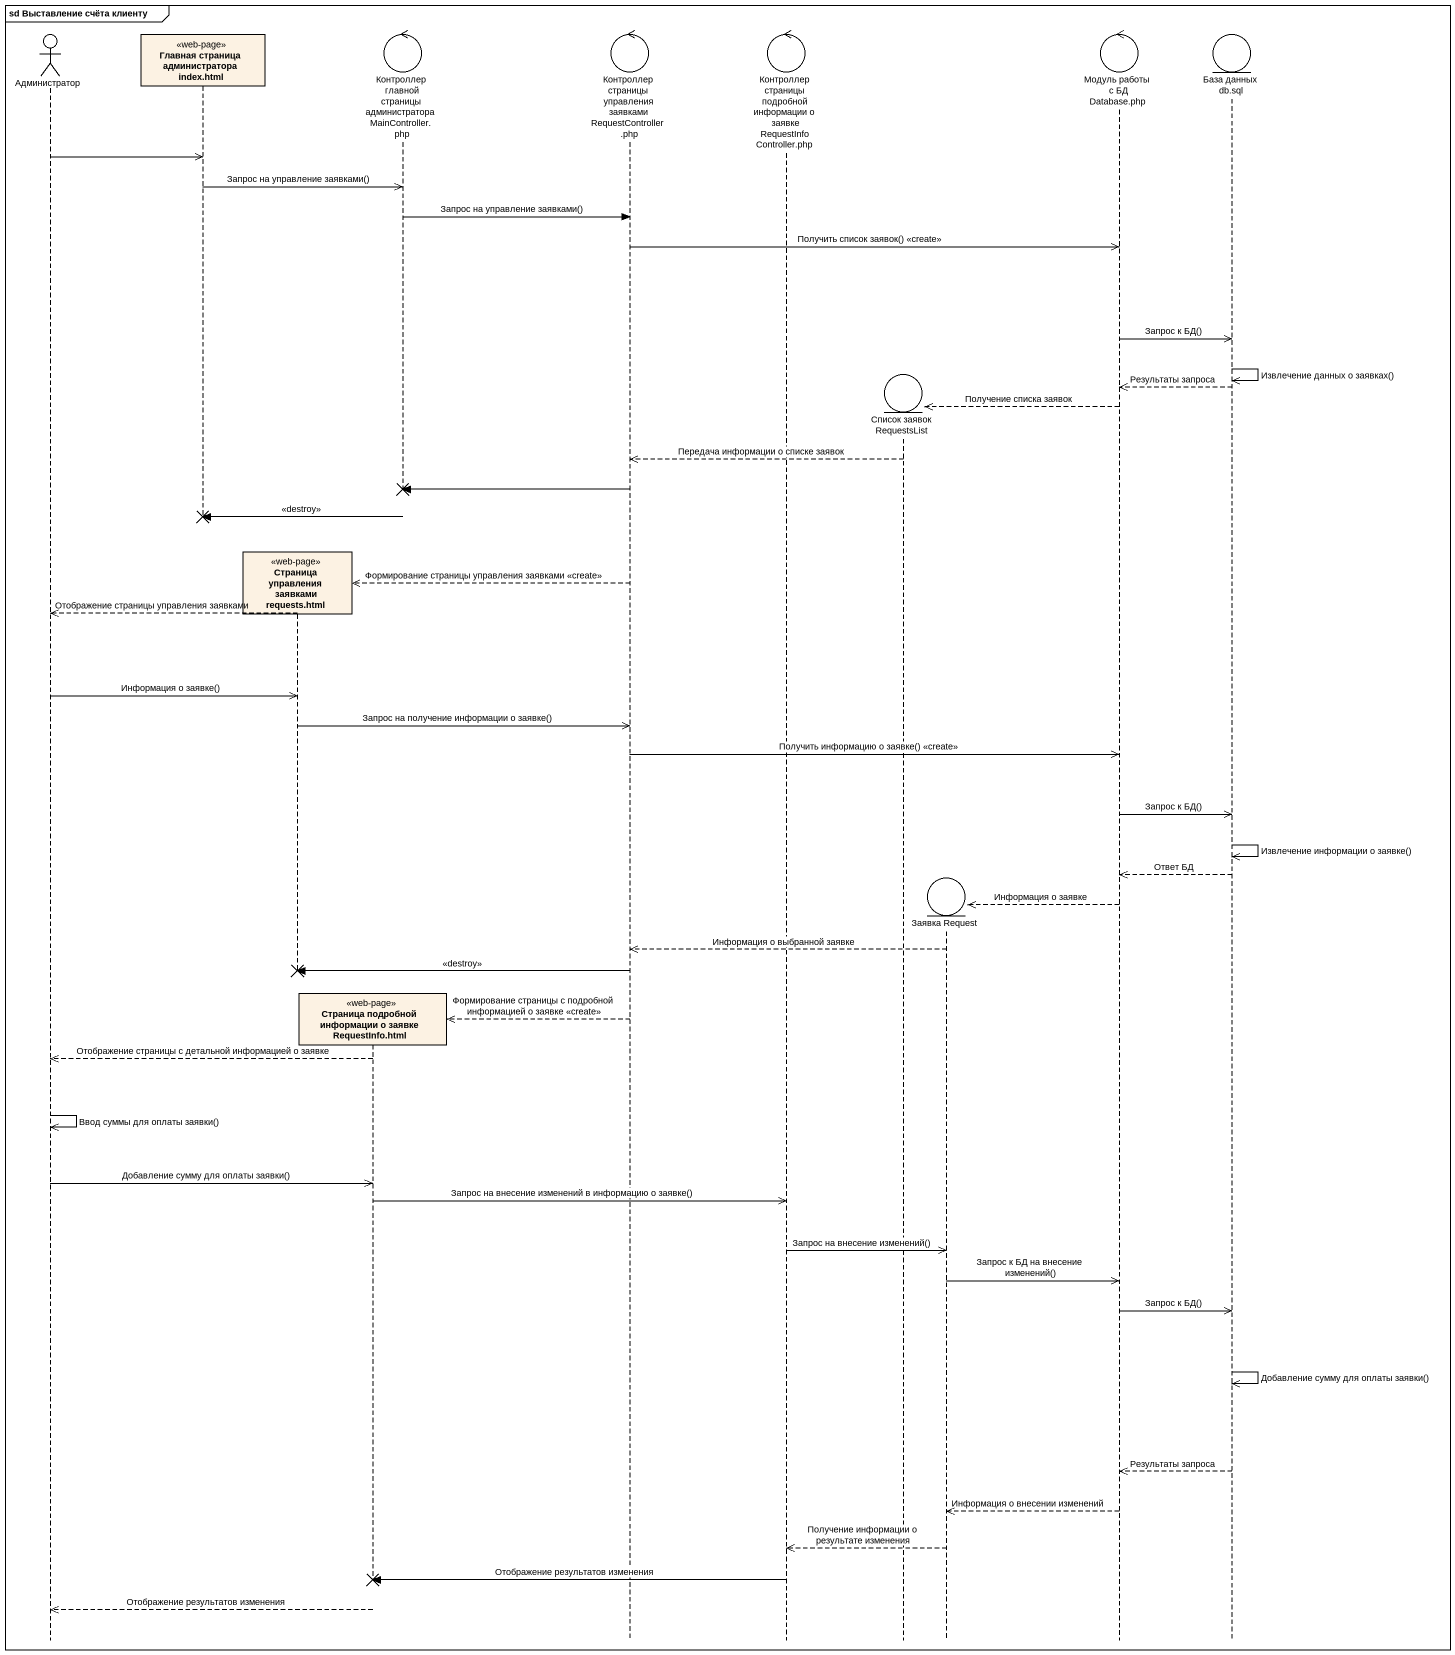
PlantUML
@startuml
mainframe sd Выставление счёта клиенту
hide footbox
actor Администратор
participant "Главная страница администратора index.html" as Главная_страница <<web-page>>
participant "Страница управления заявками requests.html" as Страница_управления <<web-page>>
participant "Cтраница подробной информации о заявке RequestInfo.html" as Cтраница_подробной <<web-page>>
control "Контроллер главной страницы администратора MainController.php" as Контроллер_главной_страницы
control "Контроллер страницы управления заявками RequestController.php" as Контроллер_страницы
control "Контроллер страницы подробной информации о заявке RequestInfoController.php" as Контроллер_страницы_2
entity "Список заявок RequestsList" as Список_заявок_RequestsList
entity "Заявка Request" as Заявка_Request
control "Модуль работы с БД Database.php" as Модуль_работы_с_БД_Database
entity "База данных db.sql" as База_данных_db_sql

Администратор ->> Главная_страница
Главная_страница ->> Контроллер_главной_страницы : Запрос на управление заявками()
Контроллер_главной_страницы -> Контроллер_страницы : Запрос на управление заявками()
Контроллер_страницы ->> Модуль_работы_с_БД_Database : Получить список заявок() <<create>>
Модуль_работы_с_БД_Database ->> База_данных_db_sql : Запрос к БД()
База_данных_db_sql ->> База_данных_db_sql : Извлечение данных о заявках()
База_данных_db_sql -->> Модуль_работы_с_БД_Database : Результаты запроса
Модуль_работы_с_БД_Database -->> Список_заявок_RequestsList ** : Получение списка заявок
Список_заявок_RequestsList -->> Контроллер_страницы : Передача информации о списке заявок
Контроллер_страницы -> Контроллер_главной_страницы !!
Контроллер_главной_страницы -> Главная_страница !! : <<destroy>>
Контроллер_страницы -->> Страница_управления ** : Формирование страницы управления заявками <<create>>
Страница_управления -->> Администратор : Отображение страницы управления заявками
Администратор ->> Страница_управления : Информация о заявке()
Страница_управления ->> Контроллер_страницы : Запрос на получение информации о заявке()
Контроллер_страницы ->> Модуль_работы_с_БД_Database : Получить информацию о заявке() <<create>>
Модуль_работы_с_БД_Database ->> База_данных_db_sql : Запрос к БД()
База_данных_db_sql ->> База_данных_db_sql : Извлечение информации о заявке()
База_данных_db_sql -->> Модуль_работы_с_БД_Database : Ответ БД
Модуль_работы_с_БД_Database -->> Заявка_Request ** : Информация о заявке
Заявка_Request -->> Контроллер_страницы : Информация о выбранной заявке
Контроллер_страницы -> Страница_управления !! : <<destroy>>
Контроллер_страницы -->> Cтраница_подробной ** : Формирование страницы с подробной информацией о заявке <<create>>
Cтраница_подробной -->> Администратор : Отображение страницы с детальной информацией о заявке
Администратор ->> Администратор : Ввод суммы для оплаты заявки()
Администратор ->> Cтраница_подробной : Добавление сумму для оплаты заявки()
Cтраница_подробной ->> Контроллер_страницы_2 : Запрос на внесение изменений в информацию о заявке()
Контроллер_страницы_2 ->> Заявка_Request : Запрос на внесение изменений()
Заявка_Request ->> Модуль_работы_с_БД_Database : Запрос к БД на внесение изменений()
Модуль_работы_с_БД_Database ->> База_данных_db_sql : Запрос к БД()
База_данных_db_sql ->> База_данных_db_sql : Добавление сумму для оплаты заявки()
База_данных_db_sql -->> Модуль_работы_с_БД_Database : Результаты запроса
Модуль_работы_с_БД_Database -->> Заявка_Request : Информация о внесении изменений
Заявка_Request -->> Контроллер_страницы_2 : Получение информации о результате изменения
Контроллер_страницы_2 -> Cтраница_подробной !! : Отображение результатов изменения
Cтраница_подробной -->> Администратор : Отображение результатов изменения
@enduml
